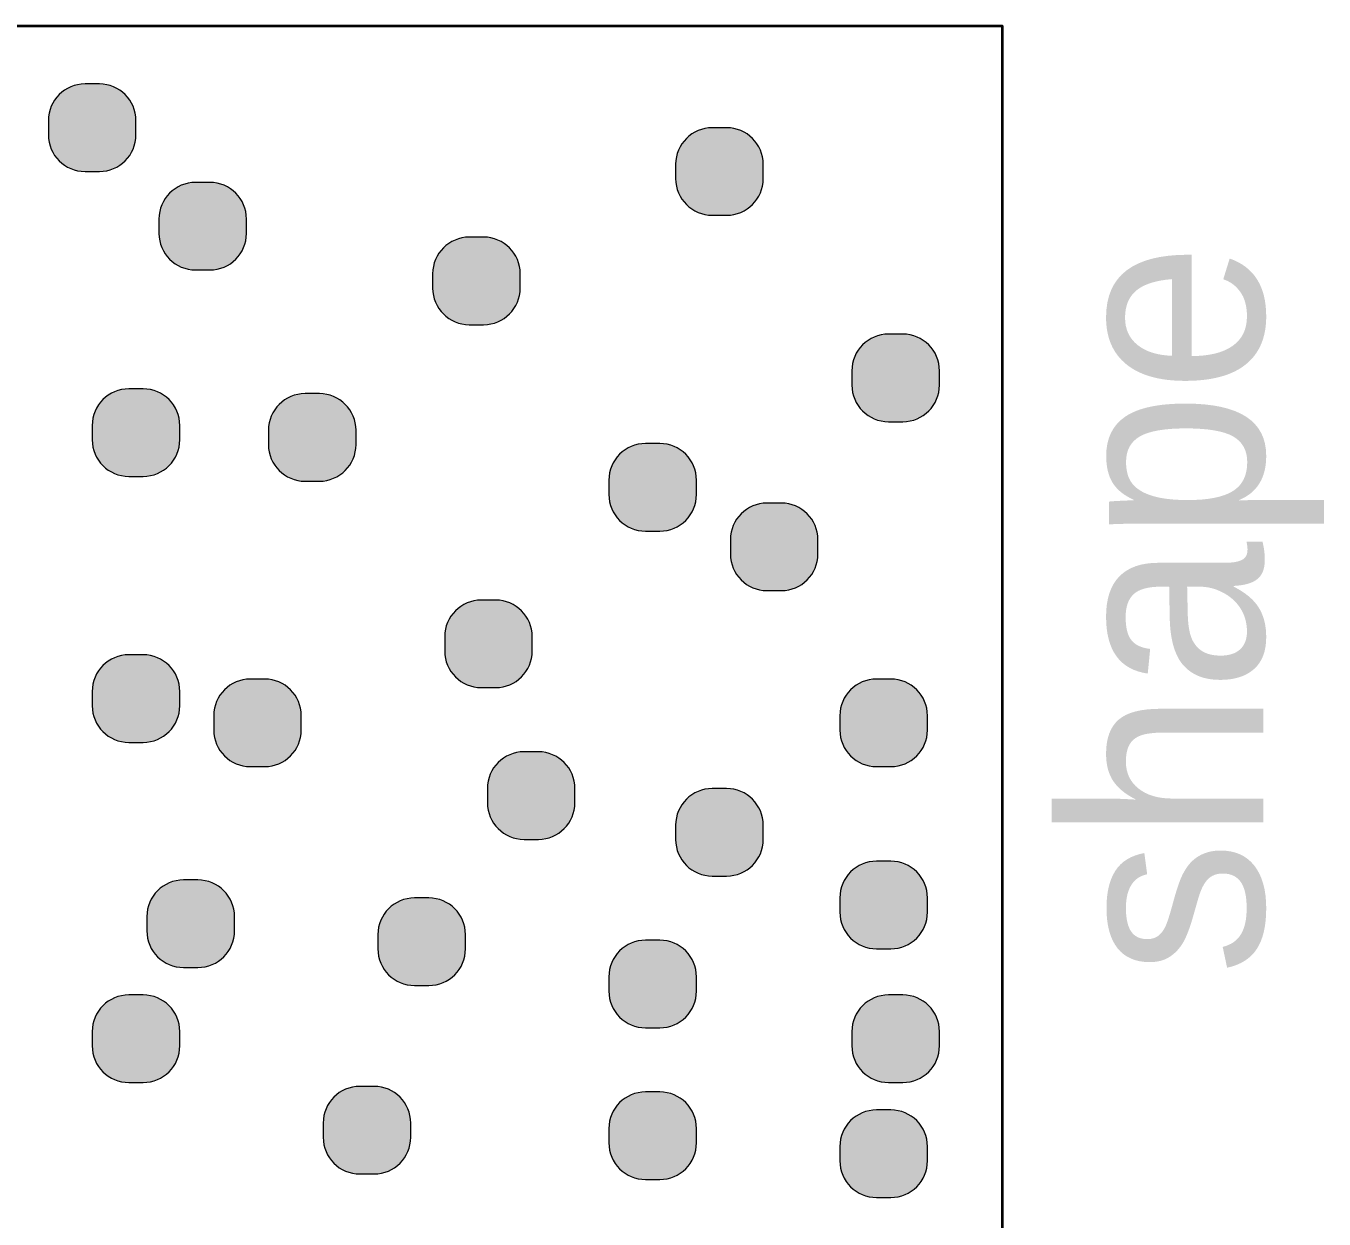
# Model space of a CAD drawing. Header units: inches. Extents: x 275 to 770, y -416 to -169.
# Drawn here: x 383.18 to 419.25, y -282.63 to -249.46 of the extents above; entities that cross this region are included whole.
import ezdxf

# ---------------------------------------------------------------- set-up
doc = ezdxf.new("R2010")
doc.units = ezdxf.units.IN
doc.header["$MEASUREMENT"] = 0
doc.layers.add('Layer 1', color=7, linetype='Continuous')

# ---------------------------------------------------------------- blocks, each defined once
blk = doc.blocks.new('block 19')
at = {"layer": 'Layer 1', "true_color": 0xff5733}
h = blk.add_hatch(color=20, dxfattribs=at)
h.dxf.hatch_style = 2
edge = h.paths.add_edge_path()
edge.add_spline(control_points=[(385.219, -253.509), (385.219, -253.509), (384.821, -253.509), (384.821, -253.509), (384.259, -253.509), (383.803, -253.053), (383.803, -252.491), (383.803, -252.491), (383.803, -252.093), (383.803, -252.093), (383.803, -251.531), (384.259, -251.075), (384.821, -251.075), (384.821, -251.075), (385.219, -251.075), (385.219, -251.075), (385.781, -251.075), (386.237, -251.531), (386.237, -252.093), (386.237, -252.093), (386.237, -252.491), (386.237, -252.491), (386.237, -253.053), (385.781, -253.509), (385.219, -253.509)], knot_values=[0, 0, 0, 0, 1, 1, 1, 2, 2, 2, 3, 3, 3, 4, 4, 4, 5, 5, 5, 6, 6, 6, 7, 7, 7, 8, 8, 8, 8], degree=3, periodic=1)
h = blk.add_hatch(color=20, dxfattribs=at)
h.dxf.hatch_style = 2
edge = h.paths.add_edge_path()
edge.add_spline(control_points=[(402.651, -254.726), (402.651, -254.726), (402.253, -254.726), (402.253, -254.726), (401.691, -254.726), (401.235, -254.27), (401.235, -253.708), (401.235, -253.708), (401.235, -253.31), (401.235, -253.31), (401.235, -252.748), (401.691, -252.292), (402.253, -252.292), (402.253, -252.292), (402.651, -252.292), (402.651, -252.292), (403.213, -252.292), (403.669, -252.748), (403.669, -253.31), (403.669, -253.31), (403.669, -253.708), (403.669, -253.708), (403.669, -254.27), (403.213, -254.726), (402.651, -254.726)], knot_values=[0, 0, 0, 0, 1, 1, 1, 2, 2, 2, 3, 3, 3, 4, 4, 4, 5, 5, 5, 6, 6, 6, 7, 7, 7, 8, 8, 8, 8], degree=3, periodic=1)
h = blk.add_hatch(color=20, dxfattribs=at)
h.dxf.hatch_style = 2
edge = h.paths.add_edge_path()
edge.add_spline(control_points=[(388.291, -256.247), (388.291, -256.247), (387.893, -256.247), (387.893, -256.247), (387.331, -256.247), (386.875, -255.791), (386.875, -255.229), (386.875, -255.229), (386.875, -254.831), (386.875, -254.831), (386.875, -254.269), (387.331, -253.813), (387.893, -253.813), (387.893, -253.813), (388.291, -253.813), (388.291, -253.813), (388.854, -253.813), (389.309, -254.269), (389.309, -254.831), (389.309, -254.831), (389.309, -255.229), (389.309, -255.229), (389.309, -255.791), (388.854, -256.247), (388.291, -256.247)], knot_values=[0, 0, 0, 0, 1, 1, 1, 2, 2, 2, 3, 3, 3, 4, 4, 4, 5, 5, 5, 6, 6, 6, 7, 7, 7, 8, 8, 8, 8], degree=3, periodic=1)
h = blk.add_hatch(color=20, dxfattribs=at)
h.dxf.hatch_style = 2
edge = h.paths.add_edge_path()
edge.add_spline(control_points=[(395.898, -257.768), (395.898, -257.768), (395.5, -257.768), (395.5, -257.768), (394.938, -257.768), (394.482, -257.313), (394.482, -256.75), (394.482, -256.75), (394.482, -256.352), (394.482, -256.352), (394.482, -255.79), (394.938, -255.334), (395.5, -255.334), (395.5, -255.334), (395.898, -255.334), (395.898, -255.334), (396.46, -255.334), (396.916, -255.79), (396.916, -256.352), (396.916, -256.352), (396.916, -256.75), (396.916, -256.75), (396.916, -257.313), (396.46, -257.768), (395.898, -257.768)], knot_values=[0, 0, 0, 0, 1, 1, 1, 2, 2, 2, 3, 3, 3, 4, 4, 4, 5, 5, 5, 6, 6, 6, 7, 7, 7, 8, 8, 8, 8], degree=3, periodic=1)
h = blk.add_hatch(color=20, dxfattribs=at)
h.dxf.hatch_style = 2
edge = h.paths.add_edge_path()
edge.add_spline(control_points=[(407.549, -260.465), (407.549, -260.465), (407.151, -260.465), (407.151, -260.465), (406.589, -260.465), (406.133, -260.009), (406.133, -259.447), (406.133, -259.447), (406.133, -259.049), (406.133, -259.049), (406.133, -258.487), (406.589, -258.031), (407.151, -258.031), (407.151, -258.031), (407.549, -258.031), (407.549, -258.031), (408.111, -258.031), (408.567, -258.487), (408.567, -259.049), (408.567, -259.049), (408.567, -259.447), (408.567, -259.447), (408.567, -260.009), (408.111, -260.465), (407.549, -260.465)], knot_values=[0, 0, 0, 0, 1, 1, 1, 2, 2, 2, 3, 3, 3, 4, 4, 4, 5, 5, 5, 6, 6, 6, 7, 7, 7, 8, 8, 8, 8], degree=3, periodic=1)
h = blk.add_hatch(color=20, dxfattribs=at)
h.dxf.hatch_style = 2
edge = h.paths.add_edge_path()
edge.add_spline(control_points=[(386.436, -261.986), (386.436, -261.986), (386.038, -261.986), (386.038, -261.986), (385.476, -261.986), (385.02, -261.53), (385.02, -260.968), (385.02, -260.968), (385.02, -260.57), (385.02, -260.57), (385.02, -260.008), (385.476, -259.552), (386.038, -259.552), (386.038, -259.552), (386.436, -259.552), (386.436, -259.552), (386.998, -259.552), (387.454, -260.008), (387.454, -260.57), (387.454, -260.57), (387.454, -260.968), (387.454, -260.968), (387.454, -261.53), (386.998, -261.986), (386.436, -261.986)], knot_values=[0, 0, 0, 0, 1, 1, 1, 2, 2, 2, 3, 3, 3, 4, 4, 4, 5, 5, 5, 6, 6, 6, 7, 7, 7, 8, 8, 8, 8], degree=3, periodic=1)
h = blk.add_hatch(color=20, dxfattribs=at)
h.dxf.hatch_style = 2
edge = h.paths.add_edge_path()
edge.add_spline(control_points=[(391.334, -262.12), (391.334, -262.12), (390.936, -262.12), (390.936, -262.12), (390.374, -262.12), (389.918, -261.664), (389.918, -261.102), (389.918, -261.102), (389.918, -260.704), (389.918, -260.704), (389.918, -260.142), (390.374, -259.686), (390.936, -259.686), (390.936, -259.686), (391.334, -259.686), (391.334, -259.686), (391.896, -259.686), (392.352, -260.142), (392.352, -260.704), (392.352, -260.704), (392.352, -261.102), (392.352, -261.102), (392.352, -261.664), (391.896, -262.12), (391.334, -262.12)], knot_values=[0, 0, 0, 0, 1, 1, 1, 2, 2, 2, 3, 3, 3, 4, 4, 4, 5, 5, 5, 6, 6, 6, 7, 7, 7, 8, 8, 8, 8], degree=3, periodic=1)
h = blk.add_hatch(color=20, dxfattribs=at)
h.dxf.hatch_style = 2
edge = h.paths.add_edge_path()
edge.add_spline(control_points=[(400.796, -263.508), (400.796, -263.508), (400.398, -263.508), (400.398, -263.508), (399.835, -263.508), (399.38, -263.052), (399.38, -262.489), (399.38, -262.489), (399.38, -262.091), (399.38, -262.091), (399.38, -261.529), (399.835, -261.073), (400.398, -261.073), (400.398, -261.073), (400.796, -261.073), (400.796, -261.073), (401.358, -261.073), (401.814, -261.529), (401.814, -262.091), (401.814, -262.091), (401.814, -262.489), (401.814, -262.489), (401.814, -263.052), (401.358, -263.508), (400.796, -263.508)], knot_values=[0, 0, 0, 0, 1, 1, 1, 2, 2, 2, 3, 3, 3, 4, 4, 4, 5, 5, 5, 6, 6, 6, 7, 7, 7, 8, 8, 8, 8], degree=3, periodic=1)
h = blk.add_hatch(color=20, dxfattribs=at)
h.dxf.hatch_style = 2
edge = h.paths.add_edge_path()
edge.add_spline(control_points=[(404.172, -265.162), (404.172, -265.162), (403.774, -265.162), (403.774, -265.162), (403.212, -265.162), (402.756, -264.707), (402.756, -264.144), (402.756, -264.144), (402.756, -263.746), (402.756, -263.746), (402.756, -263.184), (403.212, -262.728), (403.774, -262.728), (403.774, -262.728), (404.172, -262.728), (404.172, -262.728), (404.735, -262.728), (405.19, -263.184), (405.19, -263.746), (405.19, -263.746), (405.19, -264.144), (405.19, -264.144), (405.19, -264.707), (404.735, -265.162), (404.172, -265.162)], knot_values=[0, 0, 0, 0, 1, 1, 1, 2, 2, 2, 3, 3, 3, 4, 4, 4, 5, 5, 5, 6, 6, 6, 7, 7, 7, 8, 8, 8, 8], degree=3, periodic=1)
h = blk.add_hatch(color=20, dxfattribs=at)
h.dxf.hatch_style = 2
edge = h.paths.add_edge_path()
edge.add_spline(control_points=[(396.232, -267.859), (396.232, -267.859), (395.834, -267.859), (395.834, -267.859), (395.272, -267.859), (394.816, -267.403), (394.816, -266.841), (394.816, -266.841), (394.816, -266.443), (394.816, -266.443), (394.816, -265.881), (395.272, -265.425), (395.834, -265.425), (395.834, -265.425), (396.232, -265.425), (396.232, -265.425), (396.794, -265.425), (397.25, -265.881), (397.25, -266.443), (397.25, -266.443), (397.25, -266.841), (397.25, -266.841), (397.25, -267.403), (396.794, -267.859), (396.232, -267.859)], knot_values=[0, 0, 0, 0, 1, 1, 1, 2, 2, 2, 3, 3, 3, 4, 4, 4, 5, 5, 5, 6, 6, 6, 7, 7, 7, 8, 8, 8, 8], degree=3, periodic=1)
h = blk.add_hatch(color=20, dxfattribs=at)
h.dxf.hatch_style = 2
edge = h.paths.add_edge_path()
edge.add_spline(control_points=[(386.436, -269.38), (386.436, -269.38), (386.038, -269.38), (386.038, -269.38), (385.476, -269.38), (385.02, -268.924), (385.02, -268.362), (385.02, -268.362), (385.02, -267.964), (385.02, -267.964), (385.02, -267.402), (385.476, -266.946), (386.038, -266.946), (386.038, -266.946), (386.436, -266.946), (386.436, -266.946), (386.998, -266.946), (387.454, -267.402), (387.454, -267.964), (387.454, -267.964), (387.454, -268.362), (387.454, -268.362), (387.454, -268.924), (386.998, -269.38), (386.436, -269.38)], knot_values=[0, 0, 0, 0, 1, 1, 1, 2, 2, 2, 3, 3, 3, 4, 4, 4, 5, 5, 5, 6, 6, 6, 7, 7, 7, 8, 8, 8, 8], degree=3, periodic=1)
h = blk.add_hatch(color=20, dxfattribs=at)
h.dxf.hatch_style = 2
edge = h.paths.add_edge_path()
edge.add_spline(control_points=[(389.813, -270.055), (389.813, -270.055), (389.415, -270.055), (389.415, -270.055), (388.853, -270.055), (388.397, -269.599), (388.397, -269.037), (388.397, -269.037), (388.397, -268.639), (388.397, -268.639), (388.397, -268.077), (388.853, -267.621), (389.415, -267.621), (389.415, -267.621), (389.813, -267.621), (389.813, -267.621), (390.375, -267.621), (390.831, -268.077), (390.831, -268.639), (390.831, -268.639), (390.831, -269.037), (390.831, -269.037), (390.831, -269.599), (390.375, -270.055), (389.813, -270.055)], knot_values=[0, 0, 0, 0, 1, 1, 1, 2, 2, 2, 3, 3, 3, 4, 4, 4, 5, 5, 5, 6, 6, 6, 7, 7, 7, 8, 8, 8, 8], degree=3, periodic=1)
h = blk.add_hatch(color=20, dxfattribs=at)
h.dxf.hatch_style = 2
edge = h.paths.add_edge_path()
edge.add_spline(control_points=[(407.215, -270.055), (407.215, -270.055), (406.817, -270.055), (406.817, -270.055), (406.255, -270.055), (405.799, -269.599), (405.799, -269.037), (405.799, -269.037), (405.799, -268.639), (405.799, -268.639), (405.799, -268.077), (406.255, -267.621), (406.817, -267.621), (406.817, -267.621), (407.215, -267.621), (407.215, -267.621), (407.777, -267.621), (408.233, -268.077), (408.233, -268.639), (408.233, -268.639), (408.233, -269.037), (408.233, -269.037), (408.233, -269.599), (407.777, -270.055), (407.215, -270.055)], knot_values=[0, 0, 0, 0, 1, 1, 1, 2, 2, 2, 3, 3, 3, 4, 4, 4, 5, 5, 5, 6, 6, 6, 7, 7, 7, 8, 8, 8, 8], degree=3, periodic=1)
h = blk.add_hatch(color=20, dxfattribs=at)
h.dxf.hatch_style = 2
edge = h.paths.add_edge_path()
edge.add_spline(control_points=[(397.419, -272.077), (397.419, -272.077), (397.021, -272.077), (397.021, -272.077), (396.459, -272.077), (396.003, -271.621), (396.003, -271.059), (396.003, -271.059), (396.003, -270.661), (396.003, -270.661), (396.003, -270.098), (396.459, -269.643), (397.021, -269.643), (397.021, -269.643), (397.419, -269.643), (397.419, -269.643), (397.981, -269.643), (398.437, -270.098), (398.437, -270.661), (398.437, -270.661), (398.437, -271.059), (398.437, -271.059), (398.437, -271.621), (397.981, -272.077), (397.419, -272.077)], knot_values=[0, 0, 0, 0, 1, 1, 1, 2, 2, 2, 3, 3, 3, 4, 4, 4, 5, 5, 5, 6, 6, 6, 7, 7, 7, 8, 8, 8, 8], degree=3, periodic=1)
h = blk.add_hatch(color=20, dxfattribs=at)
h.dxf.hatch_style = 2
edge = h.paths.add_edge_path()
edge.add_spline(control_points=[(402.651, -273.098), (402.651, -273.098), (402.253, -273.098), (402.253, -273.098), (401.691, -273.098), (401.235, -272.642), (401.235, -272.08), (401.235, -272.08), (401.235, -271.682), (401.235, -271.682), (401.235, -271.12), (401.691, -270.664), (402.253, -270.664), (402.253, -270.664), (402.651, -270.664), (402.651, -270.664), (403.213, -270.664), (403.669, -271.12), (403.669, -271.682), (403.669, -271.682), (403.669, -272.08), (403.669, -272.08), (403.669, -272.642), (403.213, -273.098), (402.651, -273.098)], knot_values=[0, 0, 0, 0, 1, 1, 1, 2, 2, 2, 3, 3, 3, 4, 4, 4, 5, 5, 5, 6, 6, 6, 7, 7, 7, 8, 8, 8, 8], degree=3, periodic=1)
h = blk.add_hatch(color=20, dxfattribs=at)
h.dxf.hatch_style = 2
edge = h.paths.add_edge_path()
edge.add_spline(control_points=[(407.215, -275.119), (407.215, -275.119), (406.817, -275.119), (406.817, -275.119), (406.255, -275.119), (405.799, -274.664), (405.799, -274.101), (405.799, -274.101), (405.799, -273.703), (405.799, -273.703), (405.799, -273.141), (406.255, -272.685), (406.817, -272.685), (406.817, -272.685), (407.215, -272.685), (407.215, -272.685), (407.777, -272.685), (408.233, -273.141), (408.233, -273.703), (408.233, -273.703), (408.233, -274.101), (408.233, -274.101), (408.233, -274.664), (407.777, -275.119), (407.215, -275.119)], knot_values=[0, 0, 0, 0, 1, 1, 1, 2, 2, 2, 3, 3, 3, 4, 4, 4, 5, 5, 5, 6, 6, 6, 7, 7, 7, 8, 8, 8, 8], degree=3, periodic=1)
h = blk.add_hatch(color=20, dxfattribs=at)
h.dxf.hatch_style = 2
edge = h.paths.add_edge_path()
edge.add_spline(control_points=[(387.958, -275.64), (387.958, -275.64), (387.559, -275.64), (387.559, -275.64), (386.997, -275.64), (386.541, -275.184), (386.541, -274.622), (386.541, -274.622), (386.541, -274.224), (386.541, -274.224), (386.541, -273.662), (386.997, -273.206), (387.559, -273.206), (387.559, -273.206), (387.958, -273.206), (387.958, -273.206), (388.52, -273.206), (388.976, -273.662), (388.976, -274.224), (388.976, -274.224), (388.976, -274.622), (388.976, -274.622), (388.976, -275.184), (388.52, -275.64), (387.958, -275.64)], knot_values=[0, 0, 0, 0, 1, 1, 1, 2, 2, 2, 3, 3, 3, 4, 4, 4, 5, 5, 5, 6, 6, 6, 7, 7, 7, 8, 8, 8, 8], degree=3, periodic=1)
h = blk.add_hatch(color=20, dxfattribs=at)
h.dxf.hatch_style = 2
edge = h.paths.add_edge_path()
edge.add_spline(control_points=[(394.377, -276.14), (394.377, -276.14), (393.979, -276.14), (393.979, -276.14), (393.416, -276.14), (392.961, -275.685), (392.961, -275.122), (392.961, -275.122), (392.961, -274.724), (392.961, -274.724), (392.961, -274.162), (393.416, -273.706), (393.979, -273.706), (393.979, -273.706), (394.377, -273.706), (394.377, -273.706), (394.939, -273.706), (395.395, -274.162), (395.395, -274.724), (395.395, -274.724), (395.395, -275.122), (395.395, -275.122), (395.395, -275.685), (394.939, -276.14), (394.377, -276.14)], knot_values=[0, 0, 0, 0, 1, 1, 1, 2, 2, 2, 3, 3, 3, 4, 4, 4, 5, 5, 5, 6, 6, 6, 7, 7, 7, 8, 8, 8, 8], degree=3, periodic=1)
h = blk.add_hatch(color=20, dxfattribs=at)
h.dxf.hatch_style = 2
edge = h.paths.add_edge_path()
edge.add_spline(control_points=[(400.796, -277.316), (400.796, -277.316), (400.398, -277.316), (400.398, -277.316), (399.835, -277.316), (399.38, -276.86), (399.38, -276.298), (399.38, -276.298), (399.38, -275.9), (399.38, -275.9), (399.38, -275.337), (399.835, -274.882), (400.398, -274.882), (400.398, -274.882), (400.796, -274.882), (400.796, -274.882), (401.358, -274.882), (401.814, -275.337), (401.814, -275.9), (401.814, -275.9), (401.814, -276.298), (401.814, -276.298), (401.814, -276.86), (401.358, -277.316), (400.796, -277.316)], knot_values=[0, 0, 0, 0, 1, 1, 1, 2, 2, 2, 3, 3, 3, 4, 4, 4, 5, 5, 5, 6, 6, 6, 7, 7, 7, 8, 8, 8, 8], degree=3, periodic=1)
h = blk.add_hatch(color=20, dxfattribs=at)
h.dxf.hatch_style = 2
edge = h.paths.add_edge_path()
edge.add_spline(control_points=[(386.436, -278.837), (386.436, -278.837), (386.038, -278.837), (386.038, -278.837), (385.476, -278.837), (385.02, -278.381), (385.02, -277.819), (385.02, -277.819), (385.02, -277.421), (385.02, -277.421), (385.02, -276.859), (385.476, -276.403), (386.038, -276.403), (386.038, -276.403), (386.436, -276.403), (386.436, -276.403), (386.998, -276.403), (387.454, -276.859), (387.454, -277.421), (387.454, -277.421), (387.454, -277.819), (387.454, -277.819), (387.454, -278.381), (386.998, -278.837), (386.436, -278.837)], knot_values=[0, 0, 0, 0, 1, 1, 1, 2, 2, 2, 3, 3, 3, 4, 4, 4, 5, 5, 5, 6, 6, 6, 7, 7, 7, 8, 8, 8, 8], degree=3, periodic=1)
h = blk.add_hatch(color=20, dxfattribs=at)
h.dxf.hatch_style = 2
edge = h.paths.add_edge_path()
edge.add_spline(control_points=[(407.549, -278.837), (407.549, -278.837), (407.151, -278.837), (407.151, -278.837), (406.589, -278.837), (406.133, -278.381), (406.133, -277.819), (406.133, -277.819), (406.133, -277.421), (406.133, -277.421), (406.133, -276.859), (406.589, -276.403), (407.151, -276.403), (407.151, -276.403), (407.549, -276.403), (407.549, -276.403), (408.111, -276.403), (408.567, -276.859), (408.567, -277.421), (408.567, -277.421), (408.567, -277.819), (408.567, -277.819), (408.567, -278.381), (408.111, -278.837), (407.549, -278.837)], knot_values=[0, 0, 0, 0, 1, 1, 1, 2, 2, 2, 3, 3, 3, 4, 4, 4, 5, 5, 5, 6, 6, 6, 7, 7, 7, 8, 8, 8, 8], degree=3, periodic=1)
h = blk.add_hatch(color=20, dxfattribs=at)
h.dxf.hatch_style = 2
edge = h.paths.add_edge_path()
edge.add_spline(control_points=[(392.855, -281.379), (392.855, -281.379), (392.457, -281.379), (392.457, -281.379), (391.895, -281.379), (391.439, -280.923), (391.439, -280.361), (391.439, -280.361), (391.439, -279.963), (391.439, -279.963), (391.439, -279.401), (391.895, -278.945), (392.457, -278.945), (392.457, -278.945), (392.855, -278.945), (392.855, -278.945), (393.418, -278.945), (393.873, -279.401), (393.873, -279.963), (393.873, -279.963), (393.873, -280.361), (393.873, -280.361), (393.873, -280.923), (393.418, -281.379), (392.855, -281.379)], knot_values=[0, 0, 0, 0, 1, 1, 1, 2, 2, 2, 3, 3, 3, 4, 4, 4, 5, 5, 5, 6, 6, 6, 7, 7, 7, 8, 8, 8, 8], degree=3, periodic=1)
h = blk.add_hatch(color=20, dxfattribs=at)
h.dxf.hatch_style = 2
edge = h.paths.add_edge_path()
edge.add_spline(control_points=[(400.796, -281.533), (400.796, -281.533), (400.398, -281.533), (400.398, -281.533), (399.835, -281.533), (399.38, -281.078), (399.38, -280.515), (399.38, -280.515), (399.38, -280.117), (399.38, -280.117), (399.38, -279.555), (399.835, -279.099), (400.398, -279.099), (400.398, -279.099), (400.796, -279.099), (400.796, -279.099), (401.358, -279.099), (401.814, -279.555), (401.814, -280.117), (401.814, -280.117), (401.814, -280.515), (401.814, -280.515), (401.814, -281.078), (401.358, -281.533), (400.796, -281.533)], knot_values=[0, 0, 0, 0, 1, 1, 1, 2, 2, 2, 3, 3, 3, 4, 4, 4, 5, 5, 5, 6, 6, 6, 7, 7, 7, 8, 8, 8, 8], degree=3, periodic=1)
h = blk.add_hatch(color=20, dxfattribs=at)
h.dxf.hatch_style = 2
edge = h.paths.add_edge_path()
edge.add_spline(control_points=[(407.215, -282.034), (407.215, -282.034), (406.817, -282.034), (406.817, -282.034), (406.255, -282.034), (405.799, -281.578), (405.799, -281.016), (405.799, -281.016), (405.799, -280.618), (405.799, -280.618), (405.799, -280.055), (406.255, -279.6), (406.817, -279.6), (406.817, -279.6), (407.215, -279.6), (407.215, -279.6), (407.777, -279.6), (408.233, -280.055), (408.233, -280.618), (408.233, -280.618), (408.233, -281.016), (408.233, -281.016), (408.233, -281.578), (407.777, -282.034), (407.215, -282.034)], knot_values=[0, 0, 0, 0, 1, 1, 1, 2, 2, 2, 3, 3, 3, 4, 4, 4, 5, 5, 5, 6, 6, 6, 7, 7, 7, 8, 8, 8, 8], degree=3, periodic=1)
at = {"layer": 'Layer 1', "color": 7, "lineweight": 35, "true_color": 0xffffff}
blk.add_lwpolyline([(410.313, -283.343), (376.433, -283.343), (376.433, -249.463), (410.313, -249.463), (410.313, -283.343)], dxfattribs=at)
at = {"layer": 'Layer 1', "lineweight": 0}
for points in [[(385.219, -253.509), (385.219, -253.509), (384.821, -253.509), (384.821, -253.509), (384.259, -253.509), (383.803, -253.053), (383.803, -252.491), (383.803, -252.491), (383.803, -252.093), (383.803, -252.093), (383.803, -251.531), (384.259, -251.075), (384.821, -251.075), (384.821, -251.075), (385.219, -251.075), (385.219, -251.075), (385.781, -251.075), (386.237, -251.531), (386.237, -252.093), (386.237, -252.093), (386.237, -252.491), (386.237, -252.491), (386.237, -253.053), (385.781, -253.509), (385.219, -253.509)], [(402.651, -254.726), (402.651, -254.726), (402.253, -254.726), (402.253, -254.726), (401.691, -254.726), (401.235, -254.27), (401.235, -253.708), (401.235, -253.708), (401.235, -253.31), (401.235, -253.31), (401.235, -252.748), (401.691, -252.292), (402.253, -252.292), (402.253, -252.292), (402.651, -252.292), (402.651, -252.292), (403.213, -252.292), (403.669, -252.748), (403.669, -253.31), (403.669, -253.31), (403.669, -253.708), (403.669, -253.708), (403.669, -254.27), (403.213, -254.726), (402.651, -254.726)], [(388.291, -256.247), (388.291, -256.247), (387.893, -256.247), (387.893, -256.247), (387.331, -256.247), (386.875, -255.791), (386.875, -255.229), (386.875, -255.229), (386.875, -254.831), (386.875, -254.831), (386.875, -254.269), (387.331, -253.813), (387.893, -253.813), (387.893, -253.813), (388.291, -253.813), (388.291, -253.813), (388.854, -253.813), (389.309, -254.269), (389.309, -254.831), (389.309, -254.831), (389.309, -255.229), (389.309, -255.229), (389.309, -255.791), (388.854, -256.247), (388.291, -256.247)], [(395.898, -257.768), (395.898, -257.768), (395.5, -257.768), (395.5, -257.768), (394.938, -257.768), (394.482, -257.313), (394.482, -256.75), (394.482, -256.75), (394.482, -256.352), (394.482, -256.352), (394.482, -255.79), (394.938, -255.334), (395.5, -255.334), (395.5, -255.334), (395.898, -255.334), (395.898, -255.334), (396.46, -255.334), (396.916, -255.79), (396.916, -256.352), (396.916, -256.352), (396.916, -256.75), (396.916, -256.75), (396.916, -257.313), (396.46, -257.768), (395.898, -257.768)], [(407.549, -260.465), (407.549, -260.465), (407.151, -260.465), (407.151, -260.465), (406.589, -260.465), (406.133, -260.009), (406.133, -259.447), (406.133, -259.447), (406.133, -259.049), (406.133, -259.049), (406.133, -258.487), (406.589, -258.031), (407.151, -258.031), (407.151, -258.031), (407.549, -258.031), (407.549, -258.031), (408.111, -258.031), (408.567, -258.487), (408.567, -259.049), (408.567, -259.049), (408.567, -259.447), (408.567, -259.447), (408.567, -260.009), (408.111, -260.465), (407.549, -260.465)], [(386.436, -261.986), (386.436, -261.986), (386.038, -261.986), (386.038, -261.986), (385.476, -261.986), (385.02, -261.53), (385.02, -260.968), (385.02, -260.968), (385.02, -260.57), (385.02, -260.57), (385.02, -260.008), (385.476, -259.552), (386.038, -259.552), (386.038, -259.552), (386.436, -259.552), (386.436, -259.552), (386.998, -259.552), (387.454, -260.008), (387.454, -260.57), (387.454, -260.57), (387.454, -260.968), (387.454, -260.968), (387.454, -261.53), (386.998, -261.986), (386.436, -261.986)], [(391.334, -262.12), (391.334, -262.12), (390.936, -262.12), (390.936, -262.12), (390.374, -262.12), (389.918, -261.664), (389.918, -261.102), (389.918, -261.102), (389.918, -260.704), (389.918, -260.704), (389.918, -260.142), (390.374, -259.686), (390.936, -259.686), (390.936, -259.686), (391.334, -259.686), (391.334, -259.686), (391.896, -259.686), (392.352, -260.142), (392.352, -260.704), (392.352, -260.704), (392.352, -261.102), (392.352, -261.102), (392.352, -261.664), (391.896, -262.12), (391.334, -262.12)], [(400.796, -263.508), (400.796, -263.508), (400.398, -263.508), (400.398, -263.508), (399.835, -263.508), (399.38, -263.052), (399.38, -262.489), (399.38, -262.489), (399.38, -262.091), (399.38, -262.091), (399.38, -261.529), (399.835, -261.073), (400.398, -261.073), (400.398, -261.073), (400.796, -261.073), (400.796, -261.073), (401.358, -261.073), (401.814, -261.529), (401.814, -262.091), (401.814, -262.091), (401.814, -262.489), (401.814, -262.489), (401.814, -263.052), (401.358, -263.508), (400.796, -263.508)], [(404.172, -265.162), (404.172, -265.162), (403.774, -265.162), (403.774, -265.162), (403.212, -265.162), (402.756, -264.707), (402.756, -264.144), (402.756, -264.144), (402.756, -263.746), (402.756, -263.746), (402.756, -263.184), (403.212, -262.728), (403.774, -262.728), (403.774, -262.728), (404.172, -262.728), (404.172, -262.728), (404.735, -262.728), (405.19, -263.184), (405.19, -263.746), (405.19, -263.746), (405.19, -264.144), (405.19, -264.144), (405.19, -264.707), (404.735, -265.162), (404.172, -265.162)], [(396.232, -267.859), (396.232, -267.859), (395.834, -267.859), (395.834, -267.859), (395.272, -267.859), (394.816, -267.403), (394.816, -266.841), (394.816, -266.841), (394.816, -266.443), (394.816, -266.443), (394.816, -265.881), (395.272, -265.425), (395.834, -265.425), (395.834, -265.425), (396.232, -265.425), (396.232, -265.425), (396.794, -265.425), (397.25, -265.881), (397.25, -266.443), (397.25, -266.443), (397.25, -266.841), (397.25, -266.841), (397.25, -267.403), (396.794, -267.859), (396.232, -267.859)], [(386.436, -269.38), (386.436, -269.38), (386.038, -269.38), (386.038, -269.38), (385.476, -269.38), (385.02, -268.924), (385.02, -268.362), (385.02, -268.362), (385.02, -267.964), (385.02, -267.964), (385.02, -267.402), (385.476, -266.946), (386.038, -266.946), (386.038, -266.946), (386.436, -266.946), (386.436, -266.946), (386.998, -266.946), (387.454, -267.402), (387.454, -267.964), (387.454, -267.964), (387.454, -268.362), (387.454, -268.362), (387.454, -268.924), (386.998, -269.38), (386.436, -269.38)], [(389.813, -270.055), (389.813, -270.055), (389.415, -270.055), (389.415, -270.055), (388.853, -270.055), (388.397, -269.599), (388.397, -269.037), (388.397, -269.037), (388.397, -268.639), (388.397, -268.639), (388.397, -268.077), (388.853, -267.621), (389.415, -267.621), (389.415, -267.621), (389.813, -267.621), (389.813, -267.621), (390.375, -267.621), (390.831, -268.077), (390.831, -268.639), (390.831, -268.639), (390.831, -269.037), (390.831, -269.037), (390.831, -269.599), (390.375, -270.055), (389.813, -270.055)], [(407.215, -270.055), (407.215, -270.055), (406.817, -270.055), (406.817, -270.055), (406.255, -270.055), (405.799, -269.599), (405.799, -269.037), (405.799, -269.037), (405.799, -268.639), (405.799, -268.639), (405.799, -268.077), (406.255, -267.621), (406.817, -267.621), (406.817, -267.621), (407.215, -267.621), (407.215, -267.621), (407.777, -267.621), (408.233, -268.077), (408.233, -268.639), (408.233, -268.639), (408.233, -269.037), (408.233, -269.037), (408.233, -269.599), (407.777, -270.055), (407.215, -270.055)], [(397.419, -272.077), (397.419, -272.077), (397.021, -272.077), (397.021, -272.077), (396.459, -272.077), (396.003, -271.621), (396.003, -271.059), (396.003, -271.059), (396.003, -270.661), (396.003, -270.661), (396.003, -270.098), (396.459, -269.643), (397.021, -269.643), (397.021, -269.643), (397.419, -269.643), (397.419, -269.643), (397.981, -269.643), (398.437, -270.098), (398.437, -270.661), (398.437, -270.661), (398.437, -271.059), (398.437, -271.059), (398.437, -271.621), (397.981, -272.077), (397.419, -272.077)], [(402.651, -273.098), (402.651, -273.098), (402.253, -273.098), (402.253, -273.098), (401.691, -273.098), (401.235, -272.642), (401.235, -272.08), (401.235, -272.08), (401.235, -271.682), (401.235, -271.682), (401.235, -271.12), (401.691, -270.664), (402.253, -270.664), (402.253, -270.664), (402.651, -270.664), (402.651, -270.664), (403.213, -270.664), (403.669, -271.12), (403.669, -271.682), (403.669, -271.682), (403.669, -272.08), (403.669, -272.08), (403.669, -272.642), (403.213, -273.098), (402.651, -273.098)], [(407.215, -275.119), (407.215, -275.119), (406.817, -275.119), (406.817, -275.119), (406.255, -275.119), (405.799, -274.664), (405.799, -274.101), (405.799, -274.101), (405.799, -273.703), (405.799, -273.703), (405.799, -273.141), (406.255, -272.685), (406.817, -272.685), (406.817, -272.685), (407.215, -272.685), (407.215, -272.685), (407.777, -272.685), (408.233, -273.141), (408.233, -273.703), (408.233, -273.703), (408.233, -274.101), (408.233, -274.101), (408.233, -274.664), (407.777, -275.119), (407.215, -275.119)], [(387.958, -275.64), (387.958, -275.64), (387.559, -275.64), (387.559, -275.64), (386.997, -275.64), (386.541, -275.184), (386.541, -274.622), (386.541, -274.622), (386.541, -274.224), (386.541, -274.224), (386.541, -273.662), (386.997, -273.206), (387.559, -273.206), (387.559, -273.206), (387.958, -273.206), (387.958, -273.206), (388.52, -273.206), (388.976, -273.662), (388.976, -274.224), (388.976, -274.224), (388.976, -274.622), (388.976, -274.622), (388.976, -275.184), (388.52, -275.64), (387.958, -275.64)], [(394.377, -276.14), (394.377, -276.14), (393.979, -276.14), (393.979, -276.14), (393.416, -276.14), (392.961, -275.685), (392.961, -275.122), (392.961, -275.122), (392.961, -274.724), (392.961, -274.724), (392.961, -274.162), (393.416, -273.706), (393.979, -273.706), (393.979, -273.706), (394.377, -273.706), (394.377, -273.706), (394.939, -273.706), (395.395, -274.162), (395.395, -274.724), (395.395, -274.724), (395.395, -275.122), (395.395, -275.122), (395.395, -275.685), (394.939, -276.14), (394.377, -276.14)], [(400.796, -277.316), (400.796, -277.316), (400.398, -277.316), (400.398, -277.316), (399.835, -277.316), (399.38, -276.86), (399.38, -276.298), (399.38, -276.298), (399.38, -275.9), (399.38, -275.9), (399.38, -275.337), (399.835, -274.882), (400.398, -274.882), (400.398, -274.882), (400.796, -274.882), (400.796, -274.882), (401.358, -274.882), (401.814, -275.337), (401.814, -275.9), (401.814, -275.9), (401.814, -276.298), (401.814, -276.298), (401.814, -276.86), (401.358, -277.316), (400.796, -277.316)], [(386.436, -278.837), (386.436, -278.837), (386.038, -278.837), (386.038, -278.837), (385.476, -278.837), (385.02, -278.381), (385.02, -277.819), (385.02, -277.819), (385.02, -277.421), (385.02, -277.421), (385.02, -276.859), (385.476, -276.403), (386.038, -276.403), (386.038, -276.403), (386.436, -276.403), (386.436, -276.403), (386.998, -276.403), (387.454, -276.859), (387.454, -277.421), (387.454, -277.421), (387.454, -277.819), (387.454, -277.819), (387.454, -278.381), (386.998, -278.837), (386.436, -278.837)], [(407.549, -278.837), (407.549, -278.837), (407.151, -278.837), (407.151, -278.837), (406.589, -278.837), (406.133, -278.381), (406.133, -277.819), (406.133, -277.819), (406.133, -277.421), (406.133, -277.421), (406.133, -276.859), (406.589, -276.403), (407.151, -276.403), (407.151, -276.403), (407.549, -276.403), (407.549, -276.403), (408.111, -276.403), (408.567, -276.859), (408.567, -277.421), (408.567, -277.421), (408.567, -277.819), (408.567, -277.819), (408.567, -278.381), (408.111, -278.837), (407.549, -278.837)], [(392.855, -281.379), (392.855, -281.379), (392.457, -281.379), (392.457, -281.379), (391.895, -281.379), (391.439, -280.923), (391.439, -280.361), (391.439, -280.361), (391.439, -279.963), (391.439, -279.963), (391.439, -279.401), (391.895, -278.945), (392.457, -278.945), (392.457, -278.945), (392.855, -278.945), (392.855, -278.945), (393.418, -278.945), (393.873, -279.401), (393.873, -279.963), (393.873, -279.963), (393.873, -280.361), (393.873, -280.361), (393.873, -280.923), (393.418, -281.379), (392.855, -281.379)], [(400.796, -281.533), (400.796, -281.533), (400.398, -281.533), (400.398, -281.533), (399.835, -281.533), (399.38, -281.078), (399.38, -280.515), (399.38, -280.515), (399.38, -280.117), (399.38, -280.117), (399.38, -279.555), (399.835, -279.099), (400.398, -279.099), (400.398, -279.099), (400.796, -279.099), (400.796, -279.099), (401.358, -279.099), (401.814, -279.555), (401.814, -280.117), (401.814, -280.117), (401.814, -280.515), (401.814, -280.515), (401.814, -281.078), (401.358, -281.533), (400.796, -281.533)], [(407.215, -282.034), (407.215, -282.034), (406.817, -282.034), (406.817, -282.034), (406.255, -282.034), (405.799, -281.578), (405.799, -281.016), (405.799, -281.016), (405.799, -280.618), (405.799, -280.618), (405.799, -280.055), (406.255, -279.6), (406.817, -279.6), (406.817, -279.6), (407.215, -279.6), (407.215, -279.6), (407.777, -279.6), (408.233, -280.055), (408.233, -280.618), (408.233, -280.618), (408.233, -281.016), (408.233, -281.016), (408.233, -281.578), (407.777, -282.034), (407.215, -282.034)]]:
    blk.add_open_spline(points, degree=3, knots=[0, 0, 0, 0, 1, 1, 1, 2, 2, 2, 3, 3, 3, 4, 4, 4, 5, 5, 5, 6, 6, 6, 7, 7, 7, 8, 8, 8, 8], dxfattribs=at)
at = {"layer": 'Layer 1', "color": 7, "true_color": 0xffffff, "insert": (419.254, -275.855), "char_height": 5.58914, "attachment_point": 7, "rotation": 90}
blk.add_mtext('\\fCMU Bright Roman|b0|i0|c0|p34;\\W1;shape', dxfattribs=at)

msp = doc.modelspace()

# ---------------------------------------------------------------- block references
at = {"layer": 'Layer 1'}
msp.add_blockref('block 19', (0, 0), dxfattribs=at)

doc.saveas('drawing.dxf')
